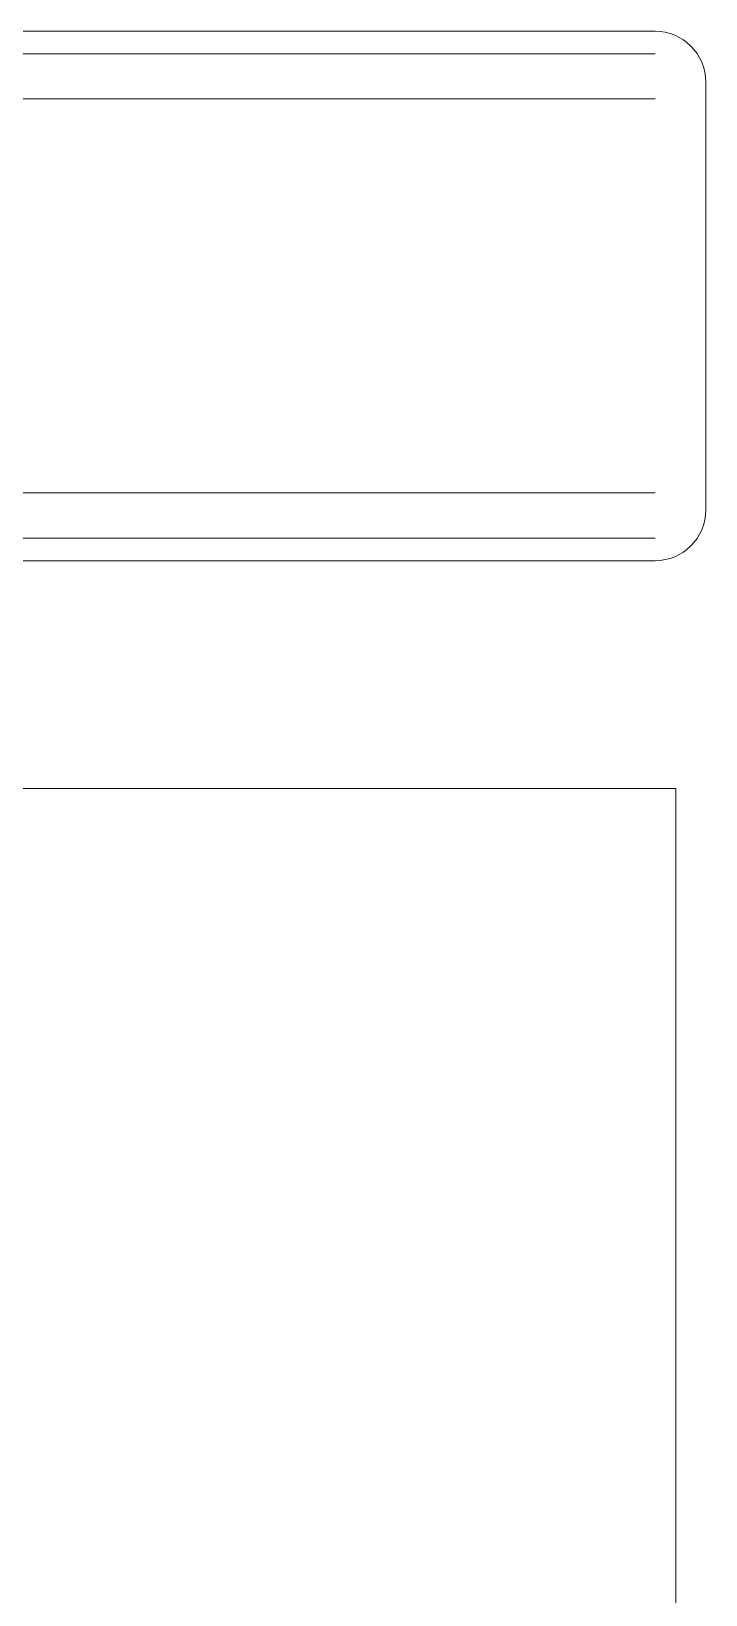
# Model space of a CAD drawing. Extents: x -234346 to 58427, y -132654 to -82394.
# Drawn here: x -131275.1 to -131098.5, y -102542.2 to -102132.8 of the extents above; entities that cross this region are included whole.
import ezdxf

# ---------------------------------------------------------------- set-up
doc = ezdxf.new("R2010")
doc.units = 0
doc.header["$LTSCALE"] = 8
doc.layers.add('72_EGR_EQP_TAG', color=9, linetype='Continuous', lineweight=5)
doc.layers.add('LOADING', color=9, linetype='Continuous', lineweight=5)

# ---------------------------------------------------------------- blocks, each defined once
blk = doc.blocks.new('GF21008-P')
at = {"layer": 'LOADING'}
for p, q in [((0.68432, -0.20374), (0.79645, -0.20374)), ((0.67107, -0.77123), (0.67107, -0.21699)), ((0.67698, -0.77123), (0.67698, -0.21699)), ((0.6888, -0.77123), (0.6888, -0.21699)), ((0.79197, -0.76339), (0.79197, -0.21699)), ((0.80379, -0.76339), (0.80379, -0.21699)), ((0.8097, -0.76339), (0.8097, -0.21699))]:
    blk.add_line(p, q, dxfattribs=at)
for centre, start, end in [((0.68432, -0.21699), 90, 180), ((0.79645, -0.21699), 0, 90)]:
    blk.add_arc(centre, 0.01325, start, end, dxfattribs=at)
blk = doc.blocks.new('GF1')
at = {"layer": 'LOADING', "color": 9, "elevation": -0.02}
blk.add_lwpolyline([(-131106.34, -102781.08), (-131556.34, -102781.08), (-131556.34, -102331.08), (-131106.34, -102331.08)], close=True, dxfattribs=at)
at = {"layer": 'LOADING', "color": 9, "xscale": 1000, "yscale": 1000, "zscale": 1000, "rotation": 269.9999999999998}
blk.add_blockref('GF21008-P', (-130894.8, -101461.7, 0), dxfattribs=at)

msp = doc.modelspace()

# ---------------------------------------------------------------- block references
at = {"layer": '72_EGR_EQP_TAG'}
msp.add_blockref('GF1', (0, 0), dxfattribs=at)

doc.saveas('drawing.dxf')
